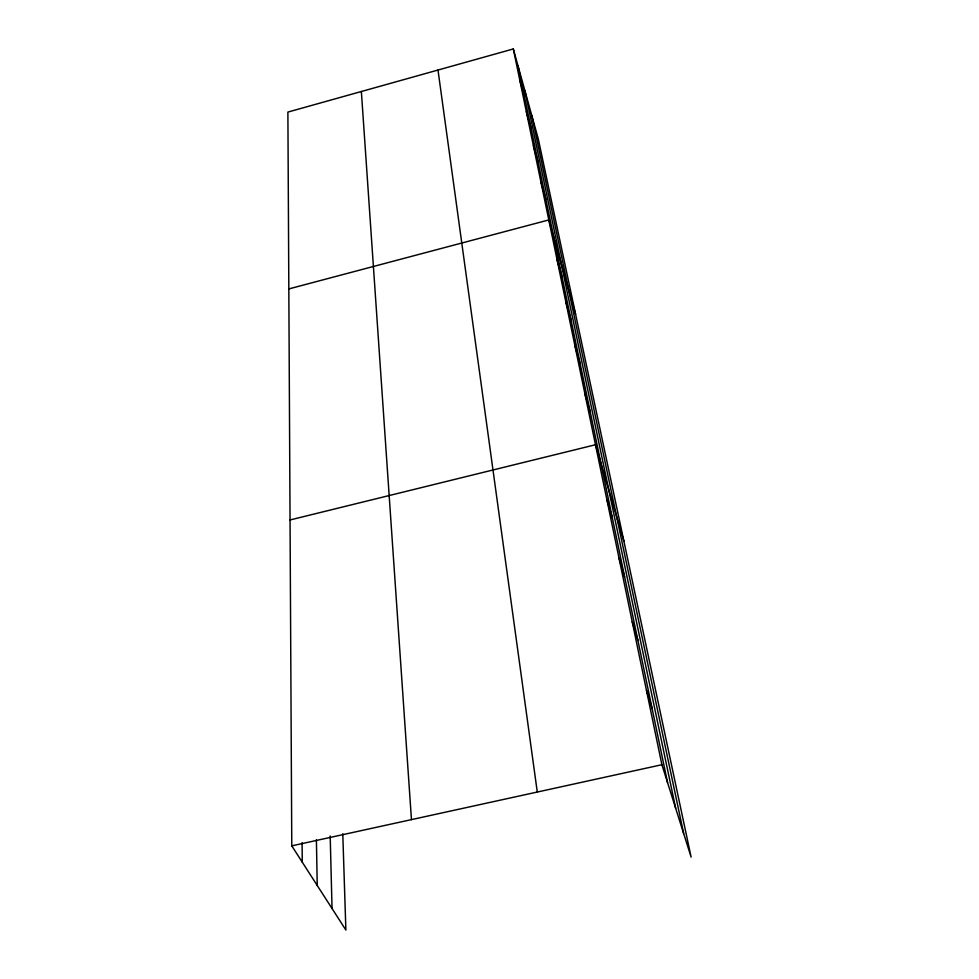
<?xml version="1.0" encoding="UTF-8"?>
<svg xmlns="http://www.w3.org/2000/svg" width="979" height="979" viewBox="0 0 979 979"><rect width="100%" height="100%" fill="white"/><g stroke="black" fill="none" stroke-linecap="round" stroke-linejoin="round"><path stroke-width="1.47" d="M513.314 48.95L661.902 764.721L691.113 857.102L538.279 138.871L513.314 48.95L287.887 112.083L291.779 845.856L345.881 930.05L342.772 833.765M288.817 288.927L548.815 219.932L575.579 314.173M290.041 519.959L595.477 444.747L623.856 541.044M291.779 845.856L661.902 764.721M646.458 690.33L652.124 708.563M632.226 621.751L637.843 640.156M619.058 558.311L624.626 576.827M606.845 499.474L612.364 518.026M584.879 393.717L590.288 412.208M574.979 346.015L580.314 364.421M565.703 301.336L570.965 319.619M557.002 259.386L562.191 277.546M540.861 181.678L545.903 199.52M533.384 145.614L538.352 163.285M526.323 111.582L531.205 129.069M519.641 79.409L524.45 96.701M531.768 115.436L683.66 833.521M524.903 90.68L675.669 808.238M518.062 66.046L667.58 782.686M437.992 70.047L537.275 792.035M361.361 91.5L411.461 819.619M330.192 835.98L332.04 908.524M316.401 839.798L317.233 885.481M302.07 842.674L302.278 862.205"/></g></svg>
